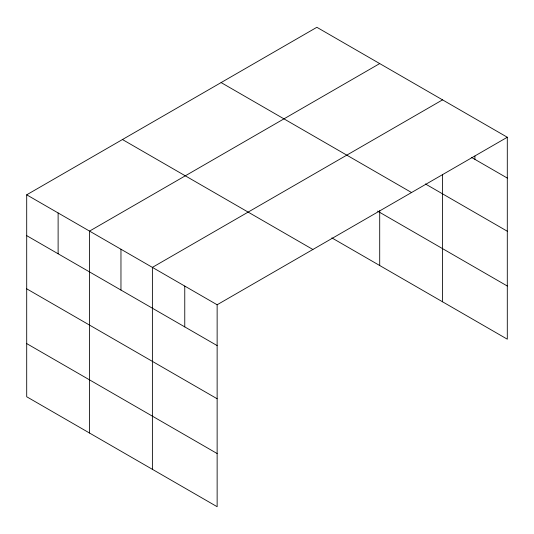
<?xml version="1.0" encoding="UTF-8"?>
<svg xmlns="http://www.w3.org/2000/svg" width="534" height="534" viewBox="0 0 534 534"><rect width="100%" height="100%" fill="white"/><g stroke="black" fill="none" stroke-linecap="round" stroke-linejoin="round"><path stroke-width="0.8" d="M507.3 137.245L217.138 304.767L217.138 506.706L26.7 396.755L26.7 194.817L316.862 27.294L507.3 137.245L507.3 339.183L331.861 237.89M379.707 63.579L89.545 231.102L89.545 433.041M442.553 99.858L152.39 267.38L152.39 469.326M471.328 157.296L507.3 178.069M425.411 183.956L507.3 231.235M221.109 82.576L411.547 192.527M377.565 211.11L507.3 286.017M122.453 139.534L312.891 249.485M26.7 194.817L217.138 304.767M26.7 235.641L217.138 345.591M26.7 288.814L217.138 398.758M26.7 343.589L217.138 453.54M474.926 156.041L474.926 159.379M442.553 174.745L442.553 301.797M379.707 210.69L379.707 265.518M184.764 286.077L184.764 326.901M120.964 249.244L120.964 290.069M58.119 212.959L58.119 253.783"/></g></svg>
